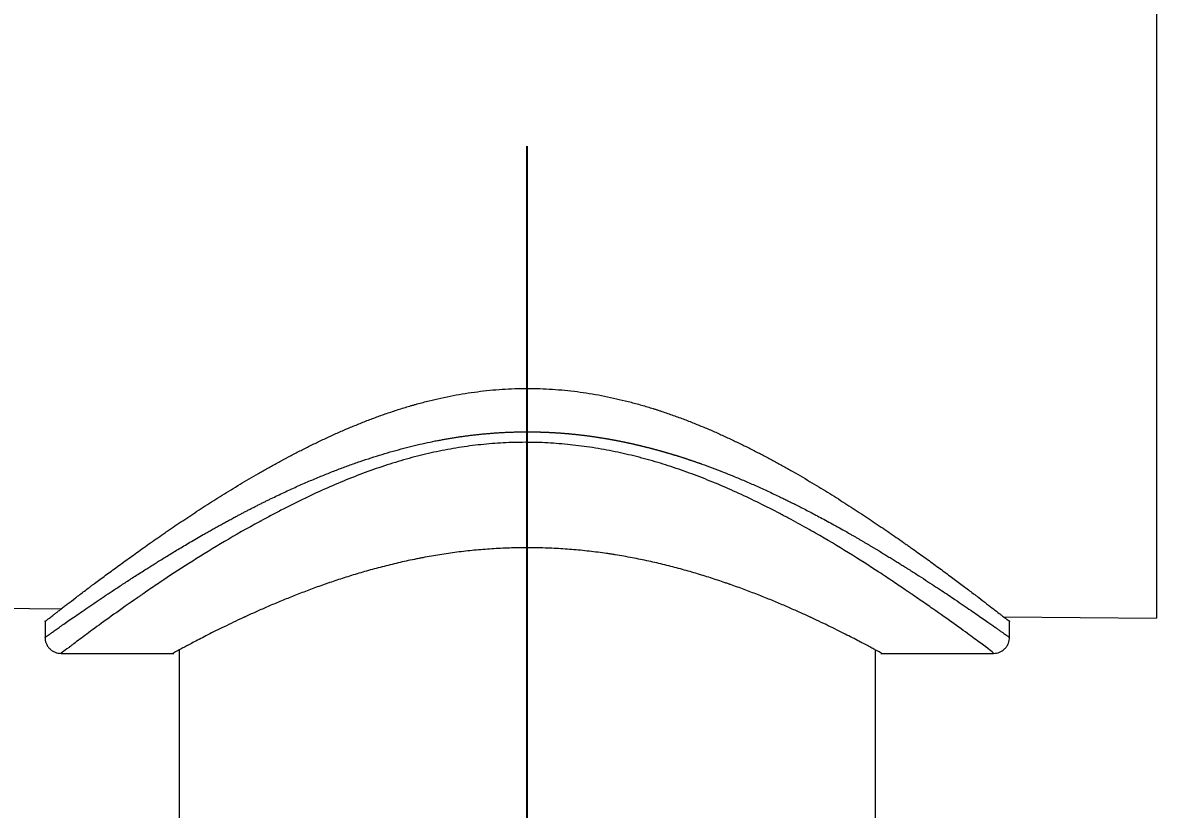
# Model space of a CAD drawing. Header units: millimetres. Extents: x 17284 to 19660, y -6011 to -2651.
# Drawn here: x 17982.21 to 18017.25, y -4401.98 to -4377.66 of the extents above; entities that cross this region are included whole.
import ezdxf

# ---------------------------------------------------------------- set-up
doc = ezdxf.new("R2010")
doc.units = ezdxf.units.MM
doc.linetypes.add('CENTERX2', pattern=[101.6, 63.5, -12.7, 12.7, -12.7])
doc.layers.add('CENTER', color=1, linetype='CENTERX2')
doc.layers.add('DIM', color=3, linetype='Continuous', lineweight=13)
doc.styles.get("Standard").update_dxf_attribs({"font": 'arial.ttf'})
doc.dimstyles.get("Standard").update_dxf_attribs({"dimtxt": 0.18, "dimasz": 0.18, "dimexe": 0.18, "dimexo": 0.0625, "dimgap": 0.09, "dimtad": 0, "dimtih": 1, "dimtoh": 1, "dimdec": 1, "dimdsep": 46, "dimtxsty": 'Standard', "dimcen": 0.09, "dimadec": 0, "dimazin": 0, "dimtfac": 1, "dimtdec": 1, "dimtofl": 0, "dimtmove": 0, "dimatfit": 3, "dimfxl": 1, "dimtolj": 1, "dimtzin": 0, "dimarcsym": 0})

# ---------------------------------------------------------------- blocks, each defined once
blk = doc.blocks.new('*D113')
at = {"layer": 'Defpoints', "color": 0, "transparency": 16777216}
for p in [(17984.973, -3879.358, 0), (17740.521, -4555.632), (17984.973, -4555.632)]:
    blk.add_point(p, dxfattribs=at)
at = {"layer": 'DIM', "color": 0, "lineweight": -2, "transparency": 16777216}
for p, q in [((17984.911, -3879.358), (17740.341, -3879.358)), ((17740.521, -3897.358), (17740.521, -4203.305)), ((17740.521, -4537.632), (17740.521, -4231.686)), ((17984.911, -4555.632), (17740.341, -4555.632))]:
    blk.add_line(p, q, dxfattribs=at)
at = {"layer": 'DIM', "color": 0, "transparency": 16777216}
for points in [[(17737.521, -3897.358), (17743.521, -3897.358), (17740.521, -3879.358)], [(17737.521, -4537.632), (17743.521, -4537.632), (17740.521, -4555.632)]]:
    blk.add_solid(points, dxfattribs=at)
at = {"layer": 'DIM', "color": 0, "transparency": 16777216, "insert": (17740.521, -4217.495), "char_height": 18, "attachment_point": 5}
blk.add_mtext('\\A1;692', dxfattribs=at)

msp = doc.modelspace()

# ---------------------------------------------------------------- linework, layer by layer
at = {"linetype": 'Continuous', "lineweight": 13, "extrusion": (-1, -2.22045e-16, 0)}
msp.add_line((18017.254, -4377.144, 0), (18017.254, -4396.072, 0), dxfattribs=at)
at = {"linetype": 'Continuous', "lineweight": 18, "extrusion": (-1, -2.22045e-16, 0)}
for p, q in [((17950.905, -4395.493, 0), (17983.407, -4395.776, 0)), ((18012.536, -4396.031, 0), (18017.254, -4396.072, 0)), ((17982.9, -4396.145, 0), (17982.9, -4396.724, 0)), ((18012.715, -4396.683, 0), (18012.715, -4396.145, 0)), ((17983.406, -4397.158, 0), (17986.881, -4397.158, 0)), ((18008.733, -4397.158, 0), (18012.208, -4397.158, 0))]:
    msp.add_line(p, q, dxfattribs=at)
at = {"linetype": 'Continuous', "lineweight": 18, "extrusion": (-1, -2.22045e-16, -3.42573e-11)}
for p, q in [((17987.046, -4397.05, 0), (17987.046, -4499.355)), ((18008.569, -4499.355), (18008.569, -4397.05, 0))]:
    msp.add_line(p, q, dxfattribs=at)
at = {"linetype": 'Continuous', "lineweight": 18}
for points, knots in [([(17982.9, -4396.171, 0), (17982.9, -4396.17, 0), (17982.913, -4396.16, 0), (17982.971, -4396.115, 0), (17983.036, -4396.064, 0), (17983.095, -4396.018, 0), (17983.122, -4395.997, 0), (17983.154, -4395.972, 0), (17983.163, -4395.965, 0), (17983.169, -4395.961, 0), (17983.172, -4395.958, 0), (17983.187, -4395.946, 0), (17983.226, -4395.917, 0), (17983.295, -4395.863, 0), (17983.387, -4395.792, 0), (17983.487, -4395.714, 0), (17983.633, -4395.602, 0), (17983.836, -4395.446, 0), (17984.021, -4395.305, 0), (17984.168, -4395.194, 0), (17984.244, -4395.137, 0), (17984.322, -4395.078, 0), (17984.362, -4395.048, 0), (17984.376, -4395.038, 0), (17984.403, -4395.018, 0), (17984.47, -4394.967, 0), (17984.595, -4394.874, 0), (17984.768, -4394.745, 0), (17984.948, -4394.612, 0), (17985.197, -4394.43, 0), (17985.524, -4394.192, 0), (17985.942, -4393.893, 0), (17986.237, -4393.686, 0), (17986.465, -4393.528, 0), (17986.542, -4393.475, 0), (17986.629, -4393.414, 0), (17986.639, -4393.408, 0), (17986.659, -4393.394, 0), (17986.688, -4393.374, 0), (17986.757, -4393.327, 0), (17986.896, -4393.232, 0), (17987.097, -4393.096, 0), (17987.426, -4392.877, 0), (17987.849, -4392.6, 0), (17988.2, -4392.377, 0), (17988.469, -4392.21, 0), (17988.649, -4392.098, 0), (17988.926, -4391.931, 0), (17989.207, -4391.763, 0), (17989.494, -4391.597, 0), (17989.786, -4391.43, 0), (17990.034, -4391.293, 0), (17990.21, -4391.197, 0), (17990.286, -4391.156, 0), (17990.325, -4391.136, 0), (17990.35, -4391.122, 0), (17990.478, -4391.054, 0), (17990.696, -4390.94, 0), (17991.009, -4390.781, 0), (17991.326, -4390.626, 0), (17991.647, -4390.474, 0), (17991.973, -4390.327, 0), (17992.304, -4390.184, 0), (17992.639, -4390.046, 0), (17992.98, -4389.913, 0), (17993.327, -4389.786, 0), (17993.679, -4389.665, 0), (17993.978, -4389.57, 0), (17994.159, -4389.517, 0), (17994.227, -4389.497, 0), (17994.243, -4389.492, 0), (17994.273, -4389.484, 0), (17994.326, -4389.468, 0), (17994.494, -4389.421, 0), (17994.77, -4389.349, 0), (17995.139, -4389.262, 0), (17995.512, -4389.185, 0), (17995.887, -4389.12, 0), (17996.265, -4389.065, 0), (17996.646, -4389.021, 0), (17997.03, -4388.99, 0), (17997.417, -4388.971, 0), (17997.677, -4388.967, 0), (17997.807, -4388.967, 0)], [0, 0, 0, 0, 0.030344, 0.061624, 0.092903, 0.092903, 0.108543, 0.112452, 0.114407, 0.114407, 0.116362, 0.116362, 0.124182, 0.139822, 0.155461, 0.171101, 0.186741, 0.21802, 0.249299, 0.249299, 0.264939, 0.272758, 0.272758, 0.276668, 0.276668, 0.280578, 0.296218, 0.311857, 0.327497, 0.343137, 0.374416, 0.405695, 0.436974, 0.436974, 0.452614, 0.452614, 0.454569, 0.454569, 0.456524, 0.460434, 0.468253, 0.483893, 0.499533, 0.530812, 0.562091, 0.562091, 0.577731, 0.59337, 0.60901, 0.624649, 0.640289, 0.655929, 0.663748, 0.667658, 0.667658, 0.669613, 0.671568, 0.687208, 0.702848, 0.718487, 0.734127, 0.749766, 0.765406, 0.781046, 0.796685, 0.812325, 0.827964, 0.843604, 0.851424, 0.851424, 0.852401, 0.853379, 0.855334, 0.859244, 0.874883, 0.890523, 0.906162, 0.921802, 0.937442, 0.953081, 0.968721, 0.98436, 1, 1, 1, 1]), ([(17997.807, -4388.967, 0), (17997.938, -4388.967, 0), (17998.198, -4388.971, 0), (17998.585, -4388.99, 0), (17998.968, -4389.021, 0), (17999.348, -4389.065, 0), (17999.725, -4389.119, 0), (18000.099, -4389.185, 0), (18000.469, -4389.261, 0), (18000.837, -4389.347, 0), (18001.202, -4389.443, 0), (18001.504, -4389.53, 0), (18001.685, -4389.586, 0), (18001.76, -4389.61, 0), (18001.775, -4389.614, 0), (18001.805, -4389.624, 0), (18001.849, -4389.638, 0), (18002.013, -4389.692, 0), (18002.279, -4389.782, 0), (18002.626, -4389.909, 0), (18002.967, -4390.042, 0), (18003.303, -4390.18, 0), (18003.633, -4390.323, 0), (18003.959, -4390.47, 0), (18004.279, -4390.621, 0), (18004.595, -4390.775, 0), (18004.906, -4390.933, 0), (18005.212, -4391.093, 0), (18005.514, -4391.256, 0), (18005.763, -4391.393, 0), (18005.922, -4391.484, 0), (18005.984, -4391.518, 0), (18006.008, -4391.532, 0), (18006.02, -4391.539, 0), (18006.057, -4391.56, 0), (18006.178, -4391.63, 0), (18006.395, -4391.756, 0), (18006.677, -4391.923, 0), (18006.954, -4392.091, 0), (18007.226, -4392.259, 0), (18007.492, -4392.427, 0), (18007.841, -4392.649, 0), (18008.263, -4392.925, 0), (18008.587, -4393.143, 0), (18008.825, -4393.305, 0), (18008.983, -4393.412, 0), (18009.213, -4393.571, 0), (18009.363, -4393.676, 0), (18009.447, -4393.735, 0), (18009.456, -4393.741, 0), (18009.475, -4393.754, 0), (18009.502, -4393.774, 0), (18009.567, -4393.819, 0), (18009.766, -4393.96, 0), (18010.081, -4394.185, 0), (18010.473, -4394.469, 0), (18010.716, -4394.649, 0), (18010.892, -4394.779, 0), (18011.007, -4394.864, 0), (18011.173, -4394.988, 0), (18011.331, -4395.107, 0), (18011.482, -4395.221, 0), (18011.602, -4395.312, 0), (18011.683, -4395.373, 0), (18011.717, -4395.399, 0), (18011.734, -4395.412, 0), (18011.745, -4395.42, 0), (18011.844, -4395.496, 0), (18012.014, -4395.627, 0), (18012.225, -4395.789, 0), (18012.342, -4395.88, 0), (18012.42, -4395.941, 0), (18012.47, -4395.979, 0), (18012.534, -4396.029, 0), (18012.589, -4396.072, 0), (18012.627, -4396.102, 0), (18012.646, -4396.117, 0), (18012.654, -4396.123, 0), (18012.655, -4396.124, 0), (18012.658, -4396.126, 0), (18012.662, -4396.129, 0), (18012.677, -4396.141, 0), (18012.696, -4396.156, 0), (18012.711, -4396.168, 0), (18012.715, -4396.17, 0), (18012.715, -4396.171, 0), (18012.715, -4396.171, 0), (18012.715, -4396.171, 0)], [0, 0, 0, 0, 0.015622, 0.031243, 0.046865, 0.062486, 0.078108, 0.093729, 0.109351, 0.124973, 0.140594, 0.156216, 0.164026, 0.164026, 0.165979, 0.165979, 0.167932, 0.171837, 0.187459, 0.20308, 0.218702, 0.234323, 0.249945, 0.265567, 0.281188, 0.29681, 0.312431, 0.328053, 0.343674, 0.359296, 0.367107, 0.36906, 0.36906, 0.371012, 0.371012, 0.374918, 0.390539, 0.406161, 0.421782, 0.437404, 0.453025, 0.468647, 0.49989, 0.531133, 0.531133, 0.546755, 0.562376, 0.577998, 0.577998, 0.579951, 0.579951, 0.581903, 0.585809, 0.59362, 0.624863, 0.656106, 0.687349, 0.687349, 0.70297, 0.718592, 0.734214, 0.749835, 0.765457, 0.773268, 0.777173, 0.777173, 0.779126, 0.781078, 0.812321, 0.843565, 0.874808, 0.874808, 0.890429, 0.906051, 0.921672, 0.937294, 0.945105, 0.945105, 0.947057, 0.947057, 0.94901, 0.952916, 0.968537, 0.984159, 0.99978, 0.99978, 1, 1, 1, 1]), ([(17997.807, -4393.891, 0), (17997.622, -4393.891, 0), (17997.254, -4393.897, 0), (17996.708, -4393.924, 0), (17996.167, -4393.968, 0), (17995.632, -4394.029, 0), (17995.103, -4394.105, 0), (17994.754, -4394.166, 0), (17994.558, -4394.203, 0), (17994.537, -4394.207, 0), (17994.504, -4394.214, 0), (17994.493, -4394.216, 0), (17994.472, -4394.22, 0), (17994.417, -4394.231, 0), (17994.277, -4394.259, 0), (17993.979, -4394.322, 0), (17993.562, -4394.419, 0), (17993.075, -4394.545, 0), (17992.602, -4394.68, 0), (17992.141, -4394.822, 0), (17991.843, -4394.921, 0), (17991.659, -4394.984, 0), (17991.622, -4394.997, 0), (17991.549, -4395.022, 0), (17991.512, -4395.035, 0), (17991.404, -4395.073, 0), (17991.189, -4395.15, 0), (17990.843, -4395.28, 0), (17990.446, -4395.437, 0), (17990.065, -4395.593, 0), (17989.702, -4395.748, 0), (17989.472, -4395.851, 0), (17989.303, -4395.927, 0), (17989.22, -4395.964, 0), (17989.125, -4396.008, 0), (17989.078, -4396.03, 0), (17989.058, -4396.039, 0), (17989.044, -4396.045, 0), (17988.931, -4396.098, 0), (17988.719, -4396.198, 0), (17988.433, -4396.336, 0), (17988.169, -4396.466, 0), (17987.927, -4396.588, 0), (17987.707, -4396.701, 0), (17987.51, -4396.803, 0), (17987.394, -4396.864, 0), (17987.327, -4396.9, 0), (17987.314, -4396.907, 0), (17987.298, -4396.916, 0), (17987.291, -4396.919, 0), (17987.278, -4396.926, 0), (17987.244, -4396.944, 0), (17987.167, -4396.986, 0), (17987.065, -4397.04, 0), (17986.97, -4397.092, 0), (17986.901, -4397.129, 0), (17986.859, -4397.152, 0), (17986.849, -4397.158, 0), (17986.849, -4397.158, 0), (17986.849, -4397.158, 0), (17986.849, -4397.158, 0)], [0, 0, 0, 0, 0.03119, 0.062381, 0.093571, 0.124761, 0.155951, 0.187142, 0.187142, 0.19104, 0.19104, 0.19299, 0.19299, 0.194939, 0.202737, 0.218332, 0.249522, 0.280712, 0.311903, 0.343093, 0.374283, 0.374283, 0.382081, 0.382081, 0.389878, 0.389878, 0.405473, 0.436664, 0.467854, 0.499044, 0.530235, 0.561425, 0.561425, 0.57702, 0.584818, 0.588716, 0.590666, 0.590666, 0.592615, 0.623805, 0.654996, 0.686186, 0.717376, 0.748566, 0.779757, 0.810947, 0.810947, 0.818745, 0.818745, 0.820694, 0.822643, 0.826542, 0.842137, 0.873328, 0.904518, 0.935708, 0.966898, 0.998089, 0.998089, 1, 1, 1, 1]), ([(18008.766, -4397.158, 0), (18008.766, -4397.158, 0), (18008.764, -4397.157, 0), (18008.76, -4397.154, 0), (18008.757, -4397.153, 0), (18008.755, -4397.152, 0), (18008.754, -4397.151, 0), (18008.753, -4397.151, 0), (18008.744, -4397.146, 0), (18008.716, -4397.131, 0), (18008.648, -4397.094, 0), (18008.554, -4397.042, 0), (18008.433, -4396.977, 0), (18008.335, -4396.925, 0), (18008.255, -4396.883, 0), (18008.214, -4396.861, 0), (18008.162, -4396.834, 0), (18008.136, -4396.82, 0), (18008.124, -4396.814, 0), (18008.117, -4396.81, 0), (18008.051, -4396.775, 0), (18007.915, -4396.704, 0), (18007.694, -4396.591, 0), (18007.451, -4396.469, 0), (18007.186, -4396.338, 0), (18006.9, -4396.2, 0), (18006.694, -4396.103, 0), (18006.581, -4396.05, 0), (18006.574, -4396.047, 0), (18006.561, -4396.041, 0), (18006.541, -4396.031, 0), (18006.494, -4396.01, 0), (18006.399, -4395.966, 0), (18006.204, -4395.878, 0), (18005.916, -4395.75, 0), (18005.553, -4395.594, 0), (18005.173, -4395.438, 0), (18004.775, -4395.281, 0), (18004.498, -4395.177, 0), (18004.285, -4395.1, 0), (18004.196, -4395.068, 0), (18004.096, -4395.033, 0), (18004.069, -4395.023, 0), (18004.051, -4395.017, 0), (18004.042, -4395.014, 0), (18003.996, -4394.998, 0), (18003.812, -4394.934, 0), (18003.477, -4394.823, 0), (18003.017, -4394.681, 0), (18002.545, -4394.546, 0), (18002.061, -4394.421, 0), (18001.564, -4394.305, 0), (18001.054, -4394.2, 0), (18000.704, -4394.139, 0), (18000.516, -4394.109, 0), (18000.494, -4394.105, 0), (18000.449, -4394.098, 0), (18000.372, -4394.086, 0), (18000.216, -4394.063, 0), (17999.903, -4394.02, 0), (17999.454, -4393.969, 0), (17998.91, -4393.924, 0), (17998.362, -4393.897, 0), (17997.993, -4393.891, 0), (17997.807, -4393.891, 0)], [0, 0, 0, 0, 0.015456, 0.023269, 0.027176, 0.02913, 0.02913, 0.031083, 0.031083, 0.062339, 0.093594, 0.124849, 0.156105, 0.18736, 0.18736, 0.202988, 0.210802, 0.214709, 0.216662, 0.216662, 0.218616, 0.249871, 0.281126, 0.312382, 0.343637, 0.374892, 0.406148, 0.406148, 0.408101, 0.408101, 0.410055, 0.413962, 0.421775, 0.437403, 0.468659, 0.499914, 0.531169, 0.562425, 0.59368, 0.59368, 0.609308, 0.613215, 0.615168, 0.615168, 0.617122, 0.617122, 0.624935, 0.656191, 0.687446, 0.718702, 0.749957, 0.781212, 0.812468, 0.843723, 0.843723, 0.845677, 0.84763, 0.851537, 0.859351, 0.874978, 0.906234, 0.937489, 0.968745, 1, 1, 1, 1]), ([(17982.9, -4396.66, 0), (17982.9, -4396.724, 0), (17982.917, -4396.818, 0), (17982.977, -4396.934, 0), (17983.04, -4397.014, 0), (17983.12, -4397.077, 0), (17983.236, -4397.137, 0), (17983.329, -4397.156, 0), (17983.394, -4397.158, 0)], [0, 0, 0, 0, 0.239207, 0.368568, 0.499996, 0.630459, 0.759037, 1, 1, 1, 1]), ([(18012.221, -4397.158, 0), (18012.286, -4397.156, 0), (18012.379, -4397.137, 0), (18012.495, -4397.077, 0), (18012.575, -4397.014, 0), (18012.638, -4396.934, 0), (18012.698, -4396.818, 0), (18012.715, -4396.724, 0), (18012.715, -4396.66, 0)], [0, 0, 0, 0, 0.240961, 0.369535, 0.499992, 0.631415, 0.760777, 1, 1, 1, 1])]:
    msp.add_open_spline(points, degree=3, knots=knots, dxfattribs=at)
at = {"linetype": 'Continuous', "lineweight": 13}
for points, knots in [([(17982.9, -4396.663, 0), (17982.9, -4396.663, 0), (17982.904, -4396.661, 0), (17982.924, -4396.647, 0), (17982.964, -4396.619, 0), (17983.024, -4396.575, 0), (17983.106, -4396.517, 0), (17983.208, -4396.444, 0), (17983.331, -4396.357, 0), (17983.477, -4396.254, 0), (17983.644, -4396.137, 0), (17983.834, -4396.006, 0), (17984.047, -4395.86, 0), (17984.283, -4395.698, 0), (17984.529, -4395.532, 0), (17984.784, -4395.36, 0), (17985.047, -4395.185, 0), (17985.334, -4394.996, 0), (17985.647, -4394.793, 0), (17985.909, -4394.626, 0), (17986.11, -4394.499, 0), (17986.24, -4394.417, 0), (17986.377, -4394.331, 0), (17986.523, -4394.241, 0), (17986.677, -4394.146, 0), (17986.84, -4394.047, 0), (17987.011, -4393.943, 0), (17987.192, -4393.835, 0), (17987.382, -4393.723, 0), (17987.582, -4393.607, 0), (17987.76, -4393.504, 0), (17987.912, -4393.417, 0), (17988.036, -4393.347, 0), (17988.16, -4393.277, 0), (17988.286, -4393.207, 0), (17988.413, -4393.137, 0), (17988.541, -4393.067, 0), (17988.671, -4392.997, 0), (17988.79, -4392.933, 0), (17988.898, -4392.875, 0), (17988.996, -4392.823, 0), (17989.094, -4392.772, 0), (17989.193, -4392.721, 0), (17989.291, -4392.67, 0), (17989.39, -4392.62, 0), (17989.489, -4392.57, 0), (17989.589, -4392.52, 0), (17989.689, -4392.47, 0), (17989.788, -4392.421, 0), (17989.921, -4392.356, 0), (17990.087, -4392.276, 0), (17990.286, -4392.183, 0), (17990.482, -4392.092, 0), (17990.676, -4392.004, 0), (17990.867, -4391.92, 0), (17991.056, -4391.838, 0), (17991.241, -4391.759, 0), (17991.424, -4391.683, 0), (17991.604, -4391.61, 0), (17991.78, -4391.54, 0), (17991.953, -4391.473, 0), (17992.123, -4391.408, 0), (17992.35, -4391.325, 0), (17992.634, -4391.225, 0), (17992.977, -4391.11, 0), (17993.318, -4391.004, 0), (17993.654, -4390.906, 0), (17993.988, -4390.815, 0), (17994.317, -4390.732, 0), (17994.641, -4390.658, 0), (17994.878, -4390.608, 0), (17995.027, -4390.579, 0), (17995.09, -4390.567, 0), (17995.152, -4390.555, 0), (17995.215, -4390.544, 0), (17995.277, -4390.533, 0), (17995.34, -4390.522, 0), (17995.402, -4390.511, 0), (17995.465, -4390.501, 0), (17995.527, -4390.491, 0), (17995.589, -4390.481, 0), (17995.652, -4390.472, 0), (17995.714, -4390.462, 0), (17995.776, -4390.453, 0), (17995.839, -4390.445, 0), (17995.901, -4390.436, 0), (17995.963, -4390.428, 0), (17996.025, -4390.42, 0), (17996.087, -4390.412, 0), (17996.15, -4390.405, 0), (17996.212, -4390.398, 0), (17996.274, -4390.391, 0), (17996.336, -4390.384, 0), (17996.397, -4390.378, 0), (17996.459, -4390.372, 0), (17996.521, -4390.366, 0), (17996.583, -4390.361, 0), (17996.645, -4390.356, 0), (17996.706, -4390.351, 0), (17996.768, -4390.346, 0), (17996.83, -4390.342, 0), (17996.891, -4390.337, 0), (17996.953, -4390.333, 0), (17997.014, -4390.33, 0), (17997.076, -4390.327, 0), (17997.137, -4390.323, 0), (17997.198, -4390.321, 0), (17997.259, -4390.318, 0), (17997.321, -4390.316, 0), (17997.382, -4390.314, 0), (17997.443, -4390.312, 0), (17997.504, -4390.311, 0), (17997.564, -4390.309, 0), (17997.625, -4390.309, 0), (17997.686, -4390.308, 0), (17997.747, -4390.307, 0), (17997.787, -4390.307, 0), (17997.807, -4390.307, 0)], [0, 0, 0, 0, 0.015368, 0.036586, 0.057767, 0.079956, 0.102428, 0.125198, 0.148279, 0.171686, 0.19543, 0.219525, 0.243982, 0.268813, 0.294028, 0.315776, 0.338336, 0.361714, 0.385913, 0.410938, 0.419678, 0.428812, 0.43834, 0.448263, 0.45858, 0.469292, 0.480399, 0.4919, 0.503797, 0.516088, 0.528775, 0.536074, 0.543374, 0.550675, 0.557979, 0.565284, 0.57259, 0.579898, 0.587208, 0.592631, 0.598036, 0.603422, 0.60879, 0.61414, 0.619471, 0.624784, 0.630079, 0.635355, 0.640614, 0.645853, 0.656266, 0.666455, 0.676423, 0.686169, 0.695693, 0.704996, 0.714077, 0.722937, 0.731577, 0.739995, 0.748194, 0.756172, 0.76393, 0.779891, 0.795509, 0.810788, 0.825732, 0.840345, 0.854631, 0.868594, 0.882239, 0.884894, 0.887543, 0.890188, 0.892828, 0.895464, 0.898094, 0.900721, 0.903342, 0.905959, 0.908572, 0.91118, 0.913784, 0.916383, 0.918978, 0.921569, 0.924155, 0.926737, 0.929316, 0.93189, 0.93446, 0.937025, 0.939587, 0.942146, 0.9447, 0.94725, 0.949796, 0.952339, 0.954878, 0.957414, 0.959945, 0.962474, 0.964998, 0.967519, 0.970037, 0.972552, 0.975063, 0.97757, 0.980075, 0.982576, 0.985074, 0.987569, 0.990062, 0.992551, 0.995037, 0.99752, 1, 1, 1, 1]), ([(17997.807, -4390.307, 0), (17997.818, -4390.307, 0), (17997.839, -4390.307, 0), (17997.871, -4390.308, 0), (17997.902, -4390.308, 0), (17997.934, -4390.308, 0), (17997.965, -4390.308, 0), (17997.997, -4390.309, 0), (17998.029, -4390.309, 0), (17998.06, -4390.31, 0), (17998.092, -4390.31, 0), (17998.124, -4390.311, 0), (17998.155, -4390.312, 0), (17998.187, -4390.313, 0), (17998.219, -4390.314, 0), (17998.25, -4390.315, 0), (17998.282, -4390.316, 0), (17998.314, -4390.317, 0), (17998.346, -4390.318, 0), (17998.378, -4390.319, 0), (17998.409, -4390.321, 0), (17998.441, -4390.322, 0), (17998.473, -4390.323, 0), (17998.505, -4390.325, 0), (17998.537, -4390.327, 0), (17998.568, -4390.328, 0), (17998.6, -4390.33, 0), (17998.632, -4390.332, 0), (17998.664, -4390.334, 0), (17998.696, -4390.336, 0), (17998.728, -4390.338, 0), (17998.76, -4390.34, 0), (17998.792, -4390.342, 0), (17998.824, -4390.344, 0), (17998.856, -4390.347, 0), (17998.888, -4390.349, 0), (17998.919, -4390.352, 0), (17998.951, -4390.354, 0), (17998.983, -4390.357, 0), (17999.015, -4390.36, 0), (17999.047, -4390.362, 0), (17999.079, -4390.365, 0), (17999.111, -4390.368, 0), (17999.143, -4390.371, 0), (17999.176, -4390.374, 0), (17999.208, -4390.377, 0), (17999.24, -4390.381, 0), (17999.272, -4390.384, 0), (17999.304, -4390.387, 0), (17999.336, -4390.391, 0), (17999.368, -4390.394, 0), (17999.4, -4390.398, 0), (17999.432, -4390.401, 0), (17999.464, -4390.405, 0), (17999.496, -4390.409, 0), (17999.528, -4390.413, 0), (17999.561, -4390.416, 0), (17999.593, -4390.42, 0), (17999.625, -4390.425, 0), (17999.657, -4390.429, 0), (17999.689, -4390.433, 0), (17999.721, -4390.437, 0), (17999.753, -4390.442, 0), (17999.786, -4390.446, 0), (17999.818, -4390.45, 0), (17999.85, -4390.455, 0), (17999.882, -4390.46, 0), (17999.914, -4390.464, 0), (17999.946, -4390.469, 0), (17999.979, -4390.474, 0), (18000.011, -4390.479, 0), (18000.043, -4390.484, 0), (18000.075, -4390.489, 0), (18000.107, -4390.494, 0), (18000.14, -4390.499, 0), (18000.172, -4390.505, 0), (18000.204, -4390.51, 0), (18000.236, -4390.515, 0), (18000.268, -4390.521, 0), (18000.301, -4390.526, 0), (18000.333, -4390.532, 0), (18000.365, -4390.538, 0), (18000.397, -4390.544, 0), (18000.43, -4390.549, 0), (18000.462, -4390.555, 0), (18000.494, -4390.561, 0), (18000.516, -4390.565, 0), (18000.526, -4390.567, 0)], [0, 0, 0, 0, 0.011472, 0.02295, 0.034433, 0.045922, 0.057416, 0.068916, 0.080421, 0.091932, 0.103449, 0.114972, 0.126501, 0.138035, 0.149576, 0.161123, 0.172676, 0.184235, 0.195801, 0.207372, 0.21895, 0.230535, 0.242126, 0.253724, 0.265328, 0.276939, 0.288556, 0.30018, 0.311812, 0.32345, 0.335095, 0.346747, 0.358406, 0.370072, 0.381745, 0.393426, 0.405114, 0.416809, 0.428511, 0.440222, 0.451939, 0.463664, 0.475397, 0.487137, 0.498885, 0.510641, 0.522405, 0.534177, 0.545956, 0.557744, 0.56954, 0.581343, 0.593155, 0.604975, 0.616804, 0.628641, 0.640486, 0.652339, 0.664201, 0.676072, 0.687951, 0.699839, 0.711736, 0.723641, 0.735555, 0.747478, 0.75941, 0.771351, 0.783301, 0.79526, 0.807228, 0.819205, 0.831191, 0.843187, 0.855192, 0.867207, 0.879231, 0.891264, 0.903307, 0.91536, 0.927422, 0.939494, 0.951575, 0.963667, 0.975768, 0.987879, 1, 1, 1, 1]), ([(18000.436, -4390.907, 0), (18000.204, -4390.86, 0), (17999.74, -4390.778, 0), (17999.046, -4390.692, 0), (17998.354, -4390.641, 0), (17997.663, -4390.627, 0), (17996.975, -4390.65, 0), (17996.288, -4390.709, 0), (17995.603, -4390.804, 0), (17994.92, -4390.935, 0), (17994.239, -4391.101, 0), (17993.56, -4391.3, 0), (17992.883, -4391.531, 0), (17992.208, -4391.791, 0), (17991.534, -4392.08, 0), (17990.863, -4392.394, 0), (17990.416, -4392.619, 0), (17990.082, -4392.792, 0), (17989.915, -4392.88, 0), (17989.72, -4392.984, 0), (17989.623, -4393.037, 0), (17989.574, -4393.063, 0), (17989.55, -4393.076, 0), (17989.537, -4393.083, 0), (17989.531, -4393.086, 0), (17989.528, -4393.088, 0), (17989.527, -4393.089, 0), (17989.526, -4393.089, 0), (17989.526, -4393.089, 0), (17989.526, -4393.089, 0), (17989.525, -4393.089, 0), (17989.525, -4393.089, 0), (17989.525, -4393.089, 0), (17989.152, -4393.293, 0), (17988.793, -4393.497, 0), (17988.106, -4393.903, 0), (17987.777, -4394.105, 0), (17987.15, -4394.502, 0), (17986.851, -4394.697, 0), (17986.425, -4394.982, 0), (17986.286, -4395.075, 0), (17986.084, -4395.213, 0), (17985.985, -4395.281, 0), (17985.871, -4395.359, 0), (17985.815, -4395.398, 0), (17985.787, -4395.417, 0), (17985.773, -4395.427, 0), (17985.766, -4395.432, 0), (17985.763, -4395.434, 0), (17985.761, -4395.435, 0), (17985.76, -4395.436, 0), (17985.76, -4395.436, 0), (17985.759, -4395.436, 0), (17985.759, -4395.436, 0), (17985.494, -4395.62, 0), (17985.251, -4395.791, 0), (17984.81, -4396.106, 0), (17984.611, -4396.251, 0), (17984.258, -4396.51, 0), (17984.104, -4396.624, 0), (17983.905, -4396.773, 0), (17983.814, -4396.841, 0), (17983.723, -4396.91, 0), (17983.681, -4396.942, 0), (17983.66, -4396.957, 0), (17983.651, -4396.964, 0), (17983.646, -4396.968, 0), (17983.643, -4396.97, 0), (17983.642, -4396.97, 0), (17983.641, -4396.971, 0), (17983.641, -4396.971, 0), (17983.641, -4396.971, 0), (17983.641, -4396.971, 0), (17983.641, -4396.971, 0), (17983.55, -4397.04, 0), (17983.427, -4397.13, 0), (17983.386, -4397.158, 0), (17983.384, -4397.158, 0)], [0, 0, 0, 0, 0.028033, 0.056066, 0.084099, 0.112132, 0.140164, 0.168197, 0.19623, 0.224263, 0.252296, 0.280329, 0.308362, 0.336395, 0.364428, 0.39246, 0.420493, 0.420493, 0.43451, 0.441518, 0.445022, 0.446774, 0.44765, 0.448088, 0.448307, 0.448417, 0.448471, 0.448499, 0.448512, 0.448519, 0.448523, 0.448523, 0.448526, 0.448526, 0.504592, 0.504592, 0.560658, 0.560658, 0.616723, 0.616723, 0.644756, 0.644756, 0.658773, 0.665781, 0.669285, 0.671037, 0.671913, 0.672351, 0.67257, 0.67268, 0.672735, 0.672762, 0.672762, 0.672789, 0.672789, 0.728855, 0.728855, 0.784921, 0.784921, 0.840987, 0.840987, 0.869019, 0.883036, 0.890044, 0.893548, 0.8953, 0.896176, 0.896614, 0.896833, 0.896943, 0.896998, 0.897025, 0.897025, 0.897052, 0.897052, 0.953118, 1, 1, 1, 1]), ([(18000.526, -4390.567, 0), (18000.536, -4390.569, 0), (18000.556, -4390.573, 0), (18000.587, -4390.579, 0), (18000.617, -4390.585, 0), (18000.647, -4390.591, 0), (18000.677, -4390.597, 0), (18000.708, -4390.603, 0), (18000.738, -4390.609, 0), (18000.768, -4390.615, 0), (18000.799, -4390.621, 0), (18000.829, -4390.628, 0), (18000.86, -4390.634, 0), (18000.89, -4390.641, 0), (18000.921, -4390.647, 0), (18000.951, -4390.654, 0), (18000.982, -4390.661, 0), (18001.013, -4390.667, 0), (18001.043, -4390.674, 0), (18001.074, -4390.681, 0), (18001.105, -4390.688, 0), (18001.136, -4390.695, 0), (18001.167, -4390.702, 0), (18001.198, -4390.71, 0), (18001.228, -4390.717, 0), (18001.259, -4390.724, 0), (18001.29, -4390.732, 0), (18001.321, -4390.739, 0), (18001.353, -4390.747, 0), (18001.384, -4390.754, 0), (18001.415, -4390.762, 0), (18001.446, -4390.77, 0), (18001.477, -4390.778, 0), (18001.508, -4390.785, 0), (18001.54, -4390.793, 0), (18001.571, -4390.801, 0), (18001.602, -4390.81, 0), (18001.634, -4390.818, 0), (18001.665, -4390.826, 0), (18001.696, -4390.834, 0), (18001.728, -4390.843, 0), (18001.759, -4390.851, 0), (18001.791, -4390.86, 0), (18001.823, -4390.868, 0), (18001.854, -4390.877, 0), (18001.886, -4390.886, 0), (18001.917, -4390.895, 0), (18001.949, -4390.903, 0), (18001.981, -4390.912, 0), (18002.012, -4390.921, 0), (18002.044, -4390.93, 0), (18002.076, -4390.94, 0), (18002.108, -4390.949, 0), (18002.14, -4390.958, 0), (18002.172, -4390.968, 0), (18002.203, -4390.977, 0), (18002.235, -4390.986, 0), (18002.267, -4390.996, 0), (18002.299, -4391.006, 0), (18002.331, -4391.015, 0), (18002.363, -4391.025, 0), (18002.395, -4391.035, 0), (18002.428, -4391.045, 0), (18002.46, -4391.055, 0), (18002.492, -4391.065, 0), (18002.524, -4391.075, 0), (18002.556, -4391.085, 0), (18002.588, -4391.096, 0), (18002.621, -4391.106, 0), (18002.653, -4391.116, 0), (18002.685, -4391.127, 0), (18002.717, -4391.137, 0), (18002.75, -4391.148, 0), (18002.782, -4391.159, 0), (18002.814, -4391.169, 0), (18002.847, -4391.18, 0), (18002.879, -4391.191, 0), (18002.912, -4391.202, 0), (18002.944, -4391.213, 0), (18002.977, -4391.224, 0), (18003.009, -4391.236, 0), (18003.042, -4391.247, 0), (18003.074, -4391.258, 0), (18003.107, -4391.269, 0), (18003.139, -4391.281, 0), (18003.172, -4391.292, 0), (18003.3, -4391.338, 0), (18003.526, -4391.421, 0), (18003.853, -4391.546, 0), (18004.19, -4391.682, 0), (18004.536, -4391.827, 0), (18004.891, -4391.982, 0), (18005.254, -4392.147, 0), (18005.536, -4392.28, 0), (18005.74, -4392.379, 0), (18005.869, -4392.442, 0), (18006.009, -4392.512, 0), (18006.161, -4392.588, 0), (18006.324, -4392.672, 0), (18006.498, -4392.761, 0), (18006.683, -4392.858, 0), (18006.877, -4392.961, 0), (18007.081, -4393.07, 0), (18007.293, -4393.187, 0), (18007.514, -4393.31, 0), (18007.691, -4393.41, 0), (18007.824, -4393.487, 0), (18007.909, -4393.535, 0), (18007.992, -4393.584, 0), (18008.074, -4393.632, 0), (18008.155, -4393.679, 0), (18008.234, -4393.725, 0), (18008.312, -4393.771, 0), (18008.389, -4393.817, 0), (18008.464, -4393.861, 0), (18008.538, -4393.906, 0), (18008.611, -4393.949, 0), (18008.683, -4393.992, 0), (18008.753, -4394.034, 0), (18008.822, -4394.076, 0), (18008.889, -4394.117, 0), (18008.956, -4394.158, 0), (18009.021, -4394.198, 0), (18009.085, -4394.237, 0), (18009.148, -4394.276, 0), (18009.21, -4394.314, 0), (18009.27, -4394.352, 0), (18009.33, -4394.389, 0), (18009.388, -4394.426, 0), (18009.445, -4394.461, 0), (18009.501, -4394.497, 0), (18009.637, -4394.582, 0), (18009.846, -4394.715, 0), (18010.118, -4394.89, 0), (18010.371, -4395.056, 0), (18010.607, -4395.211, 0), (18010.826, -4395.357, 0), (18011.053, -4395.51, 0), (18011.286, -4395.667, 0), (18011.519, -4395.826, 0), (18011.729, -4395.971, 0), (18011.916, -4396.101, 0), (18012.071, -4396.209, 0), (18012.197, -4396.297, 0), (18012.3, -4396.37, 0), (18012.391, -4396.434, 0), (18012.471, -4396.491, 0), (18012.539, -4396.539, 0), (18012.596, -4396.58, 0), (18012.642, -4396.613, 0), (18012.677, -4396.638, 0), (18012.701, -4396.655, 0), (18012.713, -4396.663, 0), (18012.715, -4396.664, 0), (18012.715, -4396.664, 0)], [0, 0, 0, 0, 0.001436, 0.002875, 0.004316, 0.005761, 0.007209, 0.008659, 0.010113, 0.01157, 0.013029, 0.014492, 0.015957, 0.017426, 0.018897, 0.020371, 0.021849, 0.023329, 0.024813, 0.026299, 0.027789, 0.029282, 0.030777, 0.032276, 0.033778, 0.035282, 0.03679, 0.038301, 0.039815, 0.041332, 0.042852, 0.044375, 0.045901, 0.04743, 0.048963, 0.050498, 0.052037, 0.053578, 0.055123, 0.056671, 0.058222, 0.059776, 0.061333, 0.062893, 0.064457, 0.066023, 0.067593, 0.069166, 0.070742, 0.072321, 0.073903, 0.075489, 0.077077, 0.078669, 0.080264, 0.081862, 0.083463, 0.085068, 0.086675, 0.088286, 0.0899, 0.091517, 0.093138, 0.094761, 0.096388, 0.098018, 0.099651, 0.101288, 0.102927, 0.10457, 0.106216, 0.107865, 0.109518, 0.111174, 0.112833, 0.114495, 0.11616, 0.117829, 0.119501, 0.121176, 0.122855, 0.124537, 0.126222, 0.12791, 0.129601, 0.131296, 0.132994, 0.149551, 0.166913, 0.185085, 0.204067, 0.223862, 0.244471, 0.265895, 0.272748, 0.280359, 0.28873, 0.29786, 0.307748, 0.318397, 0.329804, 0.34197, 0.354896, 0.368581, 0.383025, 0.398228, 0.404044, 0.409803, 0.415505, 0.42115, 0.426738, 0.43227, 0.437744, 0.443161, 0.448522, 0.453825, 0.459072, 0.464261, 0.469394, 0.47447, 0.479489, 0.484451, 0.489356, 0.494204, 0.498996, 0.503731, 0.508408, 0.513029, 0.517594, 0.522101, 0.526552, 0.530945, 0.554741, 0.577892, 0.600401, 0.622271, 0.643504, 0.664104, 0.691814, 0.718965, 0.745569, 0.771637, 0.797181, 0.816758, 0.836168, 0.855418, 0.874513, 0.893462, 0.912268, 0.930941, 0.949486, 0.968536, 0.987586, 1, 1, 1, 1]), ([(18012.231, -4397.158, 0), (18012.231, -4397.158, 0), (18012.229, -4397.154, 0), (18012.164, -4397.101, 0), (18011.93, -4396.922, 0), (18011.553, -4396.642, 0), (18011.032, -4396.264, 0), (18010.589, -4395.95, 0), (18010.221, -4395.692, 0), (18010.027, -4395.558, 0), (18009.786, -4395.392, 0), (18009.662, -4395.307, 0), (18009.599, -4395.263, 0), (18009.567, -4395.242, 0), (18009.551, -4395.231, 0), (18009.543, -4395.225, 0), (18009.539, -4395.222, 0), (18009.537, -4395.221, 0), (18009.536, -4395.22, 0), (18009.535, -4395.22, 0), (18009.535, -4395.22, 0), (18009.535, -4395.22, 0), (18009.535, -4395.22, 0), (18009.399, -4395.127, 0), (18009.121, -4394.938, 0), (18008.829, -4394.744, 0), (18008.38, -4394.45, 0), (18008.067, -4394.25, 0), (18007.414, -4393.847, 0), (18007.073, -4393.643, 0), (18006.542, -4393.339, 0), (18006.362, -4393.238, 0), (18006.086, -4393.087, 0), (18005.946, -4393.011, 0), (18005.782, -4392.923, 0), (18005.699, -4392.88, 0), (18005.657, -4392.858, 0), (18005.636, -4392.847, 0), (18005.626, -4392.841, 0), (18005.621, -4392.839, 0), (18005.618, -4392.837, 0), (18005.617, -4392.837, 0), (18005.616, -4392.836, 0), (18005.616, -4392.836, 0), (18005.616, -4392.836, 0), (18005.615, -4392.836, 0), (18005.615, -4392.836, 0), (18005.405, -4392.726, 0), (18004.984, -4392.512, 0), (18004.347, -4392.208, 0), (18003.706, -4391.927, 0), (18003.061, -4391.668, 0), (18002.412, -4391.435, 0), (18001.758, -4391.228, 0), (18001.1, -4391.05, 0), (18000.658, -4390.951, 0), (18000.436, -4390.907, 0)], [0, 0, 0, 0, 0.012428, 0.082969, 0.153509, 0.22405, 0.294591, 0.365132, 0.365132, 0.400403, 0.418038, 0.426855, 0.431264, 0.433469, 0.434571, 0.435122, 0.435397, 0.435535, 0.435604, 0.435639, 0.435656, 0.435656, 0.435673, 0.435673, 0.470943, 0.506214, 0.506214, 0.576755, 0.576755, 0.647296, 0.647296, 0.682566, 0.682566, 0.700201, 0.709019, 0.713428, 0.715632, 0.716734, 0.717285, 0.717561, 0.717699, 0.717768, 0.717802, 0.717819, 0.717828, 0.717828, 0.717836, 0.717836, 0.753107, 0.788377, 0.823648, 0.858918, 0.894189, 0.929459, 0.96473, 1, 1, 1, 1])]:
    msp.add_open_spline(points, degree=3, knots=knots, dxfattribs=at)
at = {"layer": 'CENTER', "ltscale": 0.5}
msp.add_line((17997.807, -4565.632), (17997.807, -3869.358), dxfattribs=at)

# ---------------------------------------------------------------- dimensions: what is measured, and where the dimension line sits
at = {"layer": 'DIM', "color": 3}
dim = msp.add_linear_dim(base=(17740.521, -4555.632), p1=(17984.973, -3879.358, 0), p2=(17984.973, -4555.632), angle=90, text='692', dimstyle='Standard', override={"dimtxt": 18, "dimasz": 18, "dimgap": 5}, dxfattribs=at)
dim.commit()
dim.dimension.update_dxf_attribs({"geometry": '*D113', "text_midpoint": (17740.521, -4217.495)})

doc.saveas('drawing.dxf')
